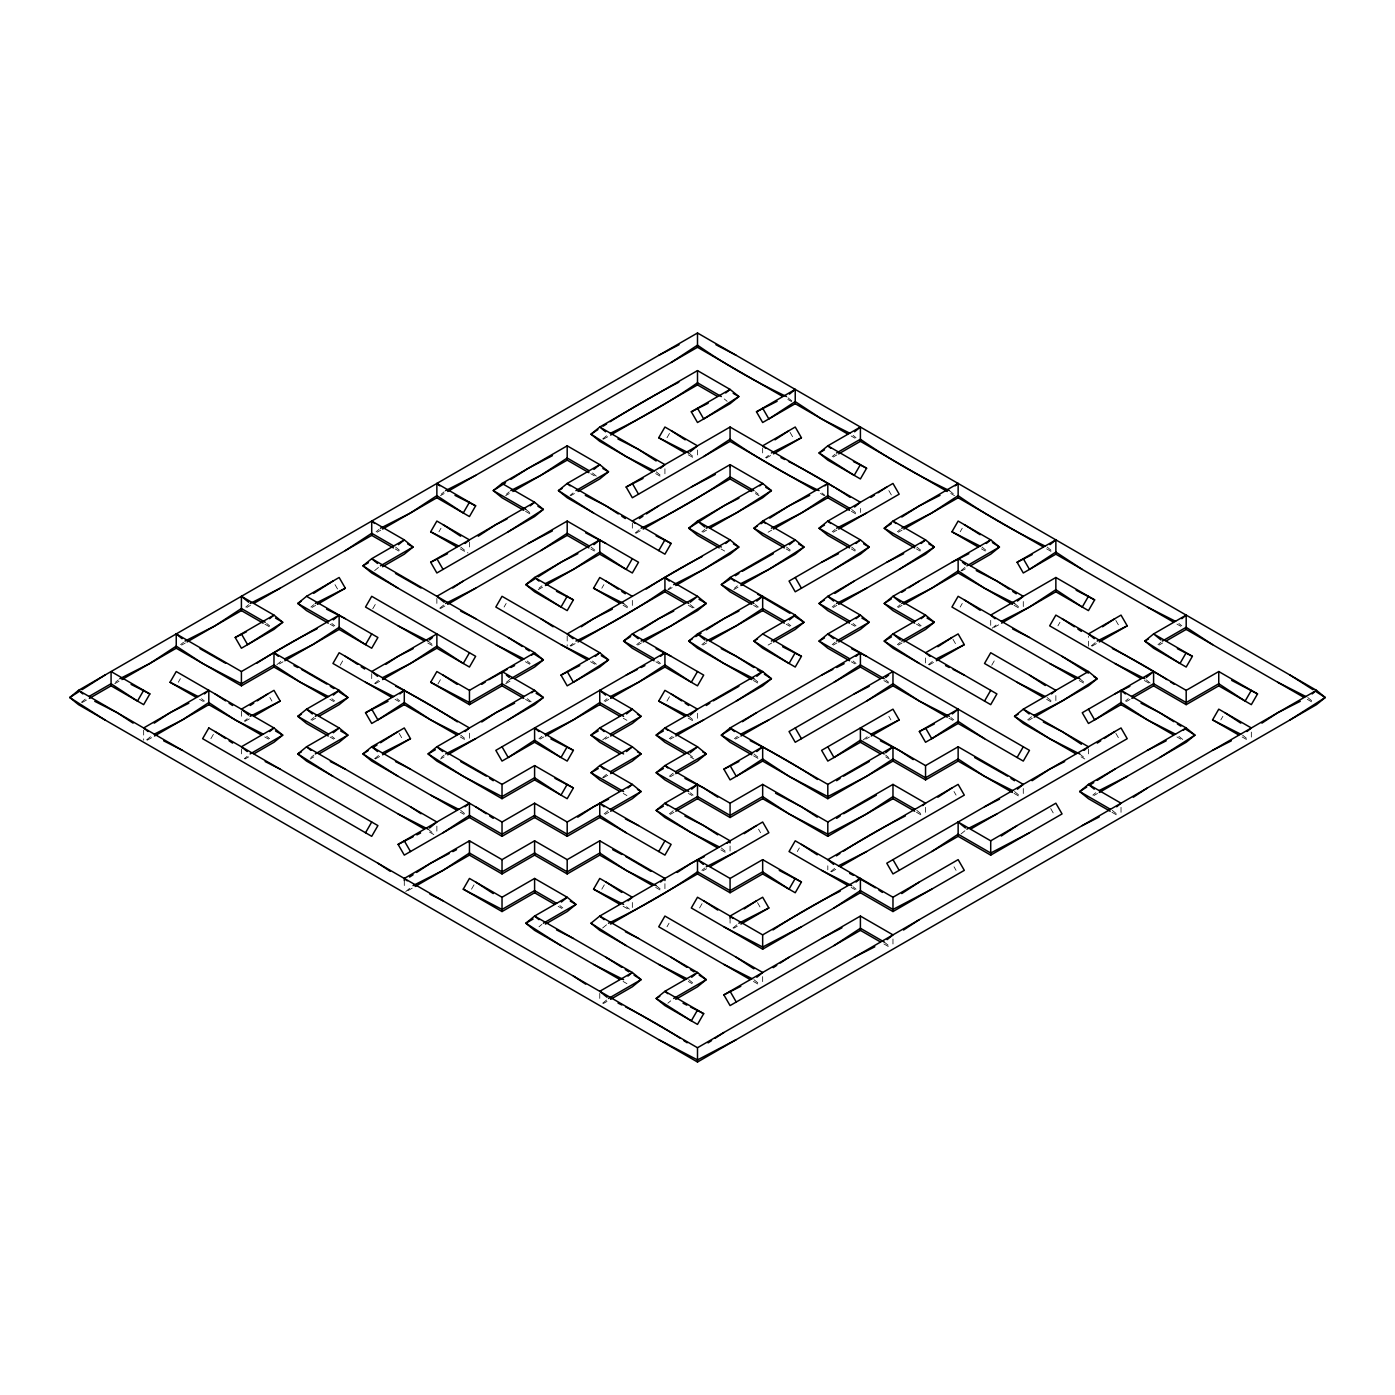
<?xml version="1.0" encoding="UTF-8"?>
<svg xmlns="http://www.w3.org/2000/svg" width="1395" height="1395" viewBox="0 0 1395 1395"><rect width="100%" height="100%" fill="white"/><g stroke="black" fill="none" stroke-linecap="round" stroke-linejoin="round"><path stroke-width="0.75" stroke-dasharray="5 3.75" d="M469.452 738.199L469.452 730.056M632.336 907.482L632.336 901.379M664.927 888.667L664.927 882.564M730.073 851.055L730.073 844.952M860.401 512.488L860.401 508.425M925.548 662.956L925.548 654.83M990.712 625.344L990.712 617.218M1023.285 606.529L1023.285 600.425M1055.858 700.586L1055.858 694.483M1088.449 646.181L1088.449 636.015M178.298 682.26L180.373 678.685M210.889 738.687L213.976 733.334M340.171 665.241L343.257 659.887M372.744 608.813L375.848 603.46M438.937 531.791L440.994 528.217M437.908 684.056L440.994 678.685M504.083 607.034L506.158 603.46M666.984 437.751L670.088 432.38M601.82 588.219L603.895 584.644M471.51 889.173L474.614 883.802M666.984 701.075L670.088 695.721M601.82 889.173L604.924 883.802M666.984 926.786L669.042 923.211M699.558 907.971L702.661 902.617M960.196 531.791L962.254 528.217M797.295 851.543L799.37 847.968M960.196 607.034L962.254 603.46M991.74 665.241L994.827 659.887M1057.933 625.832L1059.991 622.257M1220.817 719.89L1222.892 716.315M81.416 702.26L85.793 698.686M115.454 682.26L118.383 679.888M180.618 644.647L183.53 642.258M245.782 607.034L248.694 604.645M376.092 531.791L379.004 529.403M441.238 494.179L444.168 491.79M146.58 739.891L150.956 736.316M310.928 607.034L313.858 604.645M374.627 570.607L379.004 567.033M276.89 664.648L281.267 661.073M506.402 494.179L509.314 491.79M244.317 721.075L247.229 718.687M602.675 438.937L607.052 435.362M244.317 758.688L247.229 756.317M570.102 495.364L573.014 492.976M439.791 608.22L444.168 604.645M310.928 719.89L313.858 717.501M374.627 683.463L380.469 678.685M310.928 757.502L313.858 755.114M538.976 588.219L541.905 585.83M635.266 532.977L639.642 529.403M374.627 758.688L379.004 755.114M765.576 457.752L768.488 455.363M506.402 682.26L510.779 678.685M701.877 531.791L704.789 529.403M570.102 645.833L573.014 643.461M441.238 757.502L444.168 755.114M667.839 589.405L670.751 587.033M832.187 456.549L835.117 454.177M636.713 644.647L639.642 642.258M538.976 738.687L541.905 736.316M734.45 588.219L737.38 585.83M604.14 701.075L607.052 698.686M832.187 531.791L835.117 529.403M701.877 644.647L704.789 642.258M405.753 891.544L411.595 886.784M602.675 739.891L607.052 736.316M897.351 531.791L900.263 529.403M602.675 777.503L608.516 772.743M669.304 738.687L672.216 736.316M832.187 607.034L835.117 604.645M604.14 813.93L608.516 810.356M669.304 776.317L673.68 772.743M832.187 644.647L835.117 642.258M734.45 738.687L737.38 736.316M897.351 607.034L900.263 604.645M961.05 570.607L965.427 567.033M669.304 813.93L673.68 810.356M538.976 926.786L541.905 924.397M897.351 644.647L900.263 642.258M602.675 927.971L607.052 924.397M928.477 664.648L932.854 661.073M992.176 628.221L998 623.46M701.877 870.358L704.789 867.969M863.313 739.891L867.69 736.316M602.675 1003.214L607.052 999.64M733.003 927.971L737.38 924.397M1091.361 645.833L1095.738 642.258M667.839 1003.214L670.751 1000.825M830.74 871.544L836.564 866.783M1027.662 719.89L1032.038 716.315M1157.972 644.647L1160.902 642.258M961.05 833.931L965.427 830.356M1125.399 701.075L1128.311 698.686M1092.826 795.115L1095.738 792.744M82.131 702.557L87.554 699.418M114.704 683.742L120.127 680.62M181.664 645.083L185.291 642.99M246.828 607.47L250.455 605.378M377.138 532.227L380.765 530.135M440.489 495.661L444.116 493.568M311.992 607.47L315.601 605.378M505.653 495.661L509.262 493.568M603.39 439.233L608.813 436.094M147.277 740.17L152.718 737.048M279.401 663.898L283.028 661.805M570.799 495.661L574.426 493.568M245.014 721.372L250.455 718.233M440.489 608.516L445.912 605.378M245.014 758.985L248.641 756.892M311.992 720.326L315.601 718.233M375.325 683.742L380.765 680.62M538.226 589.701L543.649 586.563M635.963 533.274L641.386 530.135M766.274 458.031L771.714 454.909M310.178 758.985L313.788 756.892M702.923 532.227L706.55 530.135M833.251 457.002L836.861 454.909M375.325 758.985L380.765 755.846M505.653 683.742L511.076 680.62M570.799 646.129L576.24 642.99M668.536 589.701L672.163 587.609M768.087 532.227L771.714 530.135M440.489 758.985L444.116 756.892M637.777 645.083L641.386 642.99M733.7 589.701L739.123 586.563M833.251 532.227L836.861 530.135M540.039 739.123L543.649 737.048M605.186 701.511L608.813 699.418M702.923 645.083L706.55 642.99M898.397 532.227L902.024 530.135M605.186 739.123L608.813 737.048M768.087 645.083L771.714 642.99M833.251 607.47L836.861 605.378M407.915 890.655L413.338 887.516M603.39 777.8L608.813 774.661M670.35 739.123L673.977 737.048M833.251 645.083L836.861 642.99M898.397 607.47L902.024 605.378M961.748 570.886L965.375 568.811M605.186 814.366L608.813 812.274M670.35 776.753L673.977 774.661M735.514 739.123L739.123 737.048M898.397 645.083L902.024 642.99M670.35 814.366L673.977 812.274M929.175 664.944L934.598 661.805M994.321 627.314L999.762 624.193M865.824 739.123L869.451 737.048M702.923 870.794L706.55 868.701M1092.058 646.129L1097.499 642.99M1028.725 720.326L1032.335 718.233M1159.036 645.083L1162.645 642.99M603.39 1003.511L606.999 1001.418M733.7 928.268L737.327 926.175M831.437 871.84L836.861 868.701M1126.445 701.511L1130.072 699.418M1093.872 795.551L1097.499 793.476M787.844 399.441L791.54 401.568M851.159 435.99L854.961 438.187M950.745 493.481L954.511 495.661M1046.634 548.845L1052.249 552.089M1176.944 624.088L1180.745 626.268M1307.272 699.313L1312.869 702.557M981.47 548.845L985.271 551.042M820.434 493.481L824.201 495.661M851.351 511.337L856.774 514.459M916.498 548.95L920.125 551.042M1014.06 605.273L1019.675 608.516M1144.371 680.516L1149.986 683.742M1242.108 736.944L1247.723 740.17M688.276 454.805L693.873 458.031M755.41 493.568L759.037 495.661M851.351 548.95L854.961 551.042M1079.207 680.516L1084.822 683.742M1176.944 736.944L1180.745 739.123M655.685 473.603L661.3 476.846M786.187 548.95L789.814 551.042M916.498 624.193L920.125 626.268M1046.634 699.313L1052.249 702.557M590.713 473.707L594.34 475.8M721.023 548.95L724.65 551.042M851.351 624.193L854.961 626.268M1081.055 756.805L1084.822 758.985M753.614 605.378L757.223 607.47M786.187 624.193L789.814 626.268M851.351 661.805L854.961 663.898M883.924 680.62L889.347 683.742M948.896 718.129L952.698 720.326M1111.972 812.274L1117.412 815.412M525.549 511.337L530.989 514.459M590.713 548.95L594.34 551.042M688.45 605.378L693.873 608.516M1014.06 793.371L1019.675 796.597M623.112 605.273L628.726 608.516M753.422 680.516L759.037 683.742M885.738 756.892L889.347 758.985M460.211 548.845L467.639 553.135M655.877 661.805L659.486 663.898M916.498 812.274L921.938 815.412M395.238 548.95L398.865 551.042M590.538 661.701L596.066 664.892M688.276 718.129L693.873 721.372M753.614 755.846L759.037 758.985M525.374 661.701L530.92 664.892M623.286 718.233L626.913 720.326M690.263 756.892L693.873 758.985M427.829 642.99L433.252 646.129M525.549 699.418L530.989 702.557M688.45 793.476L692.077 795.551M851.159 887.412L854.961 889.609M330.092 624.193L333.701 626.268M623.286 793.476L626.913 795.551M720.849 849.799L726.464 853.025M883.924 943.944L889.347 947.083M264.928 624.193L270.351 627.314M395.064 699.313L398.865 701.511M460.211 736.944L465.825 740.17M329.9 699.313L333.701 701.511M655.685 887.412L661.3 890.655M330.092 737.048L333.701 739.123M460.211 812.169L464.012 814.366M623.112 906.227L628.726 909.453M753.422 981.452L760.85 985.742M199.59 699.313L203.391 701.511M264.754 736.944L268.555 739.123M429.486 832.048L435.066 835.274M558.139 906.331L561.749 908.407M688.276 981.452L692.077 983.649M623.112 981.452L626.913 983.649M1307.743 697.5L1313.584 702.26M1178.88 623.46L1181.809 625.832M1047.104 547.032L1051.481 550.606M949.385 490.604L953.762 494.179M1242.579 735.113L1248.42 739.891M853.095 435.362L856.024 437.751M1146.306 679.888L1150.683 683.463M981.958 547.032L986.335 550.606M787.948 397.749L792.325 401.324M1178.88 736.316L1183.256 739.891M1014.531 603.46L1020.373 608.22M1079.695 678.685L1084.072 682.26M916.794 547.032L921.171 550.606M724.249 398.935L727.161 401.324M851.647 509.402L857.472 514.18M821.986 492.976L824.898 495.364M1047.104 697.5L1052.946 702.26M851.647 547.032L856.024 550.606M1079.695 753.928L1085.519 758.688M918.259 623.46L921.171 625.832M755.358 491.79L758.287 494.179M688.746 452.974L694.588 457.752M1112.268 810.356L1118.11 815.116M786.484 547.032L790.86 550.606M853.095 623.46L856.024 625.832M656.173 471.789L661.997 476.549M950.832 717.501L953.762 719.89M885.685 679.888L888.598 682.26M1014.531 791.54L1020.373 796.318M853.095 661.073L856.024 663.462M787.948 623.46L790.86 625.832M755.358 604.645L758.287 607.034M592.474 472.975L596.851 476.549M885.685 755.114L888.598 757.502M690.211 604.645L694.588 608.22M916.794 810.356L922.636 815.116M753.91 678.685L758.287 682.26M591.009 547.032L595.386 550.606M525.845 509.402L531.687 514.18M623.582 603.46L629.424 608.22M657.62 661.073L660.55 663.462M753.91 753.928L758.287 757.502M688.746 716.315L694.588 721.075M460.699 547.032L467.988 552.978M592.474 661.073L596.851 664.648M853.095 886.784L856.024 889.173M688.746 753.928L694.588 758.688M884.221 942.026L890.062 946.787M395.535 547.032L399.912 550.606M690.211 792.744L693.123 795.115M527.31 661.073L530.222 663.462M721.32 847.968L727.161 852.746M527.31 698.686L531.687 702.26M428.108 641.072L432.485 644.647M656.173 885.598L661.997 890.359M331.836 623.46L334.765 625.832M460.699 735.113L466.523 739.891M753.91 979.639L759.734 984.399M397 698.686L399.912 701.075M626.512 906.785L629.424 909.174M266.689 623.46L269.601 625.832M688.746 979.639L693.123 983.213M331.836 698.686L334.765 701.075M460.699 810.356L465.076 813.93M559.883 905.599L562.813 907.971M331.836 736.316L334.765 738.687M428.108 829.171L433.95 833.931M266.689 736.316L269.601 738.687M201.525 698.686L204.437 701.075M1115.86 620.479L1118.964 625.832M1115.86 733.334L1118.964 738.687M888.842 490.604L891.946 495.957M952.977 639.294L956.063 644.647M1050.714 808.559L1053.8 813.93M790.076 432.38L793.18 437.751M954.006 791.54L956.063 795.115M888.842 716.315L890.917 719.89M954.006 866.783L956.063 870.358M758.531 829.171L760.589 832.745M757.502 902.617L760.589 907.971M335.009 584.644L338.096 589.998M399.127 733.334L402.231 738.687M269.845 697.5L271.92 701.075M1251.332 732.096L1251.332 740.239M1121.022 807.339L1121.022 813.442M1088.449 748.871L1088.449 757.014M1023.285 788.524L1023.285 794.627M925.548 807.339L925.548 813.442M892.974 938.992L892.974 945.095M827.81 865.789L827.81 869.87M762.664 447.934L762.664 456.06M762.664 976.622L762.664 982.725M730.073 918.154L730.073 926.297M697.5 449.957L697.5 456.06M697.5 713.281L697.5 719.384M664.927 468.772L664.927 474.875M632.336 523.16L632.336 531.303M632.336 600.425L632.336 606.529M599.763 993.397L599.763 1001.523M567.19 636.015L567.19 646.181M469.452 541.975L469.452 550.101M436.862 598.403L436.862 606.529M436.862 826.136L436.862 834.28M404.288 880.541L404.288 888.667M371.715 673.645L371.715 681.771M241.405 711.258L241.405 719.384M241.405 748.871L241.405 757.014M143.668 730.056L143.668 740.239"/><path stroke-width="1.5" d="M111.077 685.834L111.077 671.536L149.858 693.925L143.668 704.649L111.077 685.834L89.367 698.372M121.94 679.574L176.241 648.222L176.241 633.923L241.405 671.536L339.142 615.108L339.142 629.407L371.715 648.222L377.905 637.498L306.551 596.31L297.798 603.46L306.551 610.609L328.278 623.146M148.044 731.538L143.668 727.963L208.814 690.351L208.814 704.649L261.301 734.956M241.405 671.536L241.405 685.834L273.978 667.037L326.465 697.326M187.104 641.944L241.405 610.609L241.405 596.31L273.978 615.108L282.732 622.257L273.978 629.407L241.405 648.222L235.214 637.498L273.978 615.108L269.601 618.683M319.228 716.141L339.142 704.649L347.896 697.5L339.142 690.351L273.978 652.738L273.978 667.037M254.064 603.285L371.715 535.366L371.715 521.067L404.288 539.882L413.042 547.032L404.288 554.181L382.579 566.719M404.288 880.541L404.288 878.449L469.452 840.819L502.026 859.634L534.599 840.819L567.19 859.634L599.763 840.819L664.927 878.449L664.927 880.541M404.288 704.649L371.715 723.464L365.525 712.74L404.288 690.351L404.288 704.649L456.775 734.956M436.862 497.753L436.862 483.455L475.643 505.827L469.452 516.551L436.862 497.753L382.579 529.089M415.152 886.47L469.452 855.118L469.452 840.819L469.452 842.911M469.452 817.505L469.452 803.206L398.098 844.394L404.288 855.118L469.452 817.505L502.026 836.32L534.599 817.505L534.599 803.206L502.026 822.021L371.715 746.778L362.962 753.928L371.715 761.077L456.775 810.181M469.452 704.649L469.452 690.351L436.862 671.536L430.689 682.26L469.452 704.649L502.026 685.834L502.026 671.536L534.599 690.351L543.352 697.5L534.599 704.649L447.725 754.8M502.026 911.545L502.026 897.247L469.452 878.449L463.262 889.173L502.026 911.545L534.599 892.748L534.599 878.449L502.026 897.247M469.452 855.118L502.026 873.933L502.026 859.634M502.026 836.32L502.026 822.021M502.026 798.69L502.026 784.391L436.862 746.778L428.108 753.928L436.862 761.077L502.026 798.69L534.599 779.892L534.599 765.593L502.026 784.391M502.026 873.933L534.599 855.118L534.599 840.819M534.599 742.262L534.599 727.963L573.38 750.353L567.19 761.077L534.599 742.262L502.026 761.077L495.835 750.353L664.927 652.738L664.927 667.037L610.626 698.372M534.599 855.118L567.19 873.933L567.19 859.634M534.599 817.505L567.19 836.32L567.19 822.021L534.599 803.206M538.976 581.07L534.599 577.495L573.38 599.885L567.19 610.609L534.599 591.794L525.845 584.644L534.599 577.495L599.763 539.882L599.763 554.181L632.336 572.979L638.526 562.255L567.19 521.067L567.19 535.366L588.899 547.904M512.889 491.476L567.19 460.123L567.19 445.825L502.026 483.455L493.272 490.604L502.026 497.753L523.753 510.291M567.19 873.933L599.763 855.118L599.763 840.819M599.763 817.505L599.763 803.206L671.117 844.394L664.927 855.118L599.763 817.505L567.19 836.32M545.462 736.002L599.763 704.649L599.763 690.351L632.336 709.166L641.09 716.315L632.336 723.464L610.626 736.002M578.053 641.944L664.927 591.794L664.927 577.495L697.5 596.31L706.254 603.46L697.5 610.609L643.2 641.944M1312.12 693.925L1316.496 690.351L697.5 1047.732L697.5 1062.013L1316.496 704.649L1325.25 697.5L1316.496 690.351L697.5 332.986L78.504 690.351L69.75 697.5L78.504 704.649L697.5 1062.013M697.5 873.933L697.5 859.634L730.073 878.449L762.664 859.634L801.428 882.024L795.237 892.748L762.664 873.933L730.073 892.748L697.5 873.933L610.626 924.083M675.773 811.227L697.5 798.69L697.5 784.391L664.927 803.206L656.173 810.356L664.927 817.505L717.414 847.811M610.626 435.048L697.5 384.898L697.5 370.599L599.763 427.027L591.009 434.176L599.763 441.326L652.25 471.615M447.725 491.476L697.5 347.268L697.5 332.986M730.073 918.154L730.073 916.062L762.664 897.247L768.854 907.971L740.937 924.083M730.073 892.748L730.073 878.449M697.5 798.69L730.073 817.505L730.073 803.206L664.927 765.593L656.173 772.743L664.927 779.892L684.823 791.383M854.56 507.03L860.401 502.252L730.073 427.027L730.073 441.326L815.151 490.43M860.401 892.748L860.401 878.449L762.664 934.877L762.664 949.175L860.401 892.748L892.974 911.545L964.311 870.358L958.138 859.634L892.974 897.247L795.237 840.819L789.047 851.543L847.724 885.424M762.664 873.933L762.664 859.634M730.073 817.505L762.664 798.69L762.664 784.391L730.073 803.206M762.664 761.077L762.664 746.778L723.883 769.168L730.073 779.892L762.664 761.077L827.81 798.69L892.974 761.077L892.974 746.778L827.81 784.391L730.073 727.963L721.32 735.113L730.073 742.262L751.8 754.8M710.177 640.898L762.664 610.609L762.664 596.31L697.5 633.923L688.746 641.072L697.5 648.222L751.8 679.574M795.237 403.696L762.664 422.511L756.474 411.787L795.237 389.414L795.237 403.696L847.724 434.002M762.664 798.69L827.81 836.32L827.81 822.021L762.664 784.391M827.81 798.69L827.81 784.391M773.51 529.089L827.81 497.753L827.81 483.455L762.664 521.067L753.91 528.217L762.664 535.366L784.374 547.904M887.133 939.637L892.974 934.877L860.401 916.062L860.401 930.36L880.297 941.852M871.247 736.002L899.165 719.89L892.974 709.166L821.62 750.353L827.81 761.077L860.401 742.262L860.401 727.963L925.548 765.593L958.138 746.778L1023.285 784.391L1017.443 789.169M740.937 736.002L860.401 667.037L860.401 652.738L730.073 727.963L734.45 731.538M830.74 448.214L827.81 445.825L866.591 468.214L860.401 478.938L827.81 460.123L819.057 452.974L827.81 445.825L860.401 427.027L860.401 441.326L947.275 491.476M892.974 897.247L892.974 911.545M827.81 836.32L892.974 798.69L892.974 784.391L827.81 822.021M892.974 685.834L892.974 671.536L789.047 731.538L795.237 742.262L892.974 685.834L947.275 717.187M892.974 761.077L925.548 779.892L925.548 765.593M958.138 822.021L958.138 836.32L990.712 855.118L1062.048 813.93L1055.858 803.206L990.712 840.819L958.138 822.021L965.427 827.967M925.548 779.892L958.138 761.077L958.138 746.778M958.138 723.464L958.138 709.166L919.357 731.538L925.548 742.262L958.138 723.464L1023.285 761.077L1029.475 750.353L827.81 633.923L819.057 641.072L827.81 648.222L849.538 660.759M903.838 604.331L958.138 572.979L958.138 558.68L1023.285 596.31L1017.443 601.071M903.838 529.089L958.138 497.753L958.138 483.455L892.974 521.067L884.221 528.217L892.974 535.366L914.684 547.904M990.712 840.819L990.712 855.118M1001.575 623.146L1055.858 591.794L1055.858 577.495L990.712 615.108L995.088 618.683M1055.858 554.181L1055.858 539.882L1017.094 562.255L1023.285 572.979L1055.858 554.181L1173.509 622.1M1099.312 792.43L1186.186 742.262L1194.94 735.113L1186.186 727.963L1121.022 690.351L1121.022 704.649L1173.509 734.956M1121.022 704.649L1088.449 723.464L1082.258 712.74L1153.595 671.536L1153.595 685.834L1186.186 704.649L1218.759 685.834L1251.332 704.649L1257.523 693.925L1218.759 671.536L1186.186 690.351L1055.858 615.108L1049.668 625.832L1140.936 678.528M1186.186 690.351L1186.186 704.649M1166.272 640.898L1186.186 629.407L1186.186 615.108L1153.595 633.923L1144.842 641.072L1153.595 648.222L1186.186 667.037L1192.376 656.313L1153.595 633.923L1160.902 639.886M1218.759 671.536L1218.759 685.834M143.668 690.351L137.477 701.075L111.077 683.742L89.088 696.436M196.154 697.326L170.05 682.26L176.241 671.536L273.978 727.963L282.732 735.113L273.978 742.262L254.064 753.753M371.715 633.923L365.525 644.647L339.142 627.314L312.742 644.647L284.615 658.928M456.775 546.857L430.689 531.791L436.862 521.067L469.452 539.882L465.076 543.457M469.452 502.252L463.262 512.976L436.862 495.661L410.479 512.976L380.469 528.217M365.525 832.745L371.715 822.021M469.452 652.738L463.262 663.462L436.862 646.129L436.862 633.923L371.715 671.536L377.557 676.313M567.19 596.31L560.999 607.034L525.845 584.644L534.634 579.047M684.823 452.817L658.736 437.751L664.927 427.027L697.5 445.842L690.211 451.788M619.676 603.285L593.572 588.219L599.763 577.495L632.336 596.31M632.336 558.68L626.146 569.404L599.763 552.089L573.38 569.404L545.236 583.685M658.736 550.606L664.927 539.882M570.102 485.826L567.19 483.455L671.117 543.457L664.927 554.181L567.19 497.753L558.436 490.604L567.19 483.455L599.763 464.64L608.516 471.789L599.763 478.938L578.053 491.476M567.19 746.778L560.999 757.502L534.599 740.17L508.216 757.502L502.026 746.778M567.19 784.391L560.999 795.115L534.599 777.782L502.026 796.597L463.262 776.317L428.108 753.928L435.362 749.743M534.599 765.593L573.38 787.966L567.19 798.69L534.599 779.892M684.823 716.141L658.736 701.075L664.927 690.351L697.5 709.166L690.211 715.112M697.5 671.536L691.31 682.26L664.927 664.944L638.526 682.26L610.4 696.541M619.676 904.239L593.572 889.173L599.763 878.449L632.336 897.247L627.959 900.821M860.401 464.64L854.211 475.364L819.057 452.974L824.497 449.853M658.736 851.543L664.927 840.819M795.237 652.738L789.047 663.462L753.91 641.072L762.664 633.923L795.237 615.108L803.991 622.257L795.237 629.407L773.51 641.944M762.664 633.923L801.428 656.313L795.237 667.037L762.664 648.222L753.91 641.072L757.52 638.98M978.034 546.857L951.948 531.791L958.138 521.067L990.712 539.882L999.465 547.032L990.712 554.181L970.798 565.672M697.5 1010.102L691.31 1020.826L656.173 998.454L664.927 991.304L697.5 972.489L706.254 979.639L697.5 986.788L675.773 999.326M667.839 993.676L664.927 991.304L703.69 1013.677L697.5 1024.401L664.927 1005.586L656.173 998.454L659.783 996.361M795.237 878.449L789.047 889.173L762.664 871.84L730.073 890.638L697.5 871.84A670.228 386.956 0 0 1 608.516 923.211M984.521 701.075L990.712 690.351M1088.449 596.31L1082.258 607.034L1055.858 589.701L1029.475 607.034L1001.331 621.316M1055.858 577.495L1094.639 599.885L1088.449 610.609L1055.858 591.794M1017.094 757.502L1023.285 746.778M1186.186 652.738L1179.996 663.462L1144.842 641.072L1148.469 638.98M1238.673 734.956L1212.569 719.89L1218.759 709.166L1251.332 727.963L1246.956 731.538M1251.332 690.351L1245.142 701.075L1218.759 683.742L1186.186 702.557L1153.595 683.742L1131.607 696.436M204.437 693.925L208.814 690.351M398.447 544.643L404.288 539.882L371.715 558.68L362.962 565.829L371.715 572.979L521.939 659.713M333.3 619.886L339.142 615.108M530.222 505.827L534.599 502.252L543.352 509.402L534.599 516.551L436.862 572.979L430.689 562.255L534.599 502.252L502.026 483.455M269.601 731.538L273.978 727.963L241.405 746.778L247.229 751.539M593.921 469.4L599.763 464.64L567.19 445.825M333.3 695.111L339.142 690.351L306.551 709.166L297.798 716.315L306.551 723.464L328.278 736.002M725.696 392.971L730.073 389.414L738.827 396.546L730.073 403.696L697.5 422.511L691.31 411.787L730.073 389.414L697.5 370.599M429.573 639.886L432.485 637.498M333.3 732.741L339.142 727.963L347.896 735.113L339.142 742.262L319.228 753.753M660.55 468.214L664.927 464.64L599.763 427.027M399.912 693.925L404.288 690.351M593.921 544.643L599.763 539.882M789.396 394.175L795.237 389.414M531.687 655.109L534.599 652.738L543.352 659.887L534.599 667.037L514.703 678.528M759.734 485.826L762.664 483.455L771.418 490.604L762.664 497.753L710.177 528.042M465.076 731.538L469.452 727.963L339.142 652.738L332.952 663.462L391.629 697.326M531.687 692.74L534.599 690.351L436.862 746.778L442.703 751.539M854.56 431.787L860.401 427.027M725.696 543.457L730.073 539.882L738.827 547.032L730.073 554.181L675.773 585.516M595.386 656.313L599.763 652.738L608.516 659.887L599.763 667.037L567.19 685.834L560.999 675.11L599.763 652.738L502.026 596.31L495.835 607.034L587.086 659.713M824.898 485.826L827.81 483.455M690.211 602.256L697.5 596.31L632.336 633.923L623.582 641.072L632.336 648.222L654.063 660.759M429.573 827.967L436.862 822.021L306.551 746.778L297.798 753.928L306.551 761.077L424.202 828.996M465.076 806.781L469.452 803.206M789.396 544.643L795.237 539.882L803.991 547.032L795.237 554.181L740.937 585.516M660.55 656.313L664.927 652.738M756.822 601.071L762.664 596.31M626.512 713.926L632.336 709.166L599.763 727.963L591.009 735.113L599.763 742.262L619.676 753.753M856.024 543.457L860.401 539.882L869.155 547.032L860.401 554.181L795.237 591.794L789.047 581.07L860.401 539.882L827.81 521.067L819.057 528.217L827.81 535.366L849.538 547.904M626.512 751.539L632.336 746.778L641.09 753.928L632.336 761.077L610.626 773.615M789.396 619.886L795.237 615.108L730.073 577.495L721.32 584.644L730.073 591.794L751.8 604.331M955.209 485.826L958.138 483.455M756.822 676.313L762.664 671.536L771.418 678.685L762.664 685.834L675.773 736.002M921.171 543.457L925.548 539.882L934.301 547.032L925.548 554.181L838.674 604.331M627.959 787.966L632.336 784.391L641.09 791.54L632.336 798.69L610.626 811.227M690.211 752.742L697.5 746.778L706.254 753.928L697.5 761.077L675.773 773.615M856.024 618.683L860.401 615.108L869.155 622.257L860.401 629.407L838.674 641.944M986.335 543.457L990.712 539.882L892.974 596.31L884.221 603.46L892.974 610.609L914.684 623.146M691.658 789.169L697.5 784.391M856.024 656.313L860.401 652.738M561.348 902.024L567.19 897.247L575.943 904.396L567.19 911.545L545.462 924.083M756.822 751.539L762.664 746.778M921.171 618.683L925.548 615.108L934.301 622.257L925.548 629.407L903.838 641.944M885.685 677.499L888.598 675.11M1050.034 544.643L1055.858 539.882M684.823 979.464L599.763 930.36L591.009 923.211L599.763 916.062L762.664 822.021L768.854 832.745L710.177 866.609M660.55 882.024L664.927 878.449M727.161 843.208L730.073 840.819L664.927 803.206L667.839 805.595M885.685 752.742L892.974 746.778M627.959 976.064L632.336 972.489L641.09 979.639L632.336 986.788L610.626 999.326M952.297 713.926L958.138 709.166M691.658 977.25L697.5 972.489L599.763 916.062L604.14 919.636M1051.481 693.925L1055.858 690.351L990.712 652.738L984.521 663.462L1043.198 697.326M922.636 805.595L925.548 803.206L892.974 784.391M856.024 882.024L860.401 878.449M1181.809 618.683L1186.186 615.108M756.822 977.25L762.664 972.489L664.927 916.062L658.736 926.786L749.987 979.464M1146.306 677.499L1153.595 671.536M1084.072 750.353L1088.449 746.778L1023.285 709.166L1014.531 716.315L1023.285 723.464L1075.772 753.753M1183.256 730.352L1186.186 727.963L1088.449 784.391L1079.695 791.54L1088.449 798.69L1110.158 811.227M1116.645 806.781L1121.022 803.206L1088.449 784.391L1094.273 789.169M345.332 550.606L371.715 533.274L393.704 545.968M671.117 362.508L697.5 345.175A670.228 386.956 0 0 0 786.484 396.546M154.217 723.133L170.05 712.74L188.813 703.219M478.241 536.203L495.835 524.642L507.1 518.923M250.193 705.486L253.716 703.167M257.238 700.865L267.788 693.925M452.695 588.01L463.262 581.07M540.789 550.606L567.19 533.274L589.178 545.968M385.787 664.386L398.098 656.313L413.112 648.692M703.69 456.549L730.073 439.233A670.21 386.938 0 0 0 819.057 490.604M639.381 518.539L642.903 516.237M646.408 513.918L658.736 505.827M774.975 439.844L789.047 430.602M481.763 684.352L485.286 682.05M488.808 679.731L507.1 669.408M581.262 626.774L593.572 618.683L612.335 609.162M481.763 721.982L495.835 712.74L514.598 703.219M870.951 497.422L874.473 495.12M877.978 492.801L886.784 487.029M443.052 832.745L469.452 815.412L502.026 834.21L534.599 815.412L567.19 834.21L599.763 815.412L626.146 832.745M409.572 877.071L413.094 874.77M416.599 872.45L430.671 863.209L449.138 853.548M706.288 705.486L709.811 703.167M713.333 700.865L738.897 686.305M577.739 817.174L593.572 806.781L608.586 799.161M834.001 682.26L860.401 664.944L884.221 678.685M937.859 646.739L951.948 637.498M866.591 701.075L892.974 683.742L919.357 701.075L949.385 716.315M677.238 872.45L691.31 863.209L704.44 856.547M744.145 833.669L756.474 825.596M836.616 780.712L840.121 778.41M843.644 776.091L869.207 761.548M1102.521 626.774L1114.832 618.683M836.616 818.342L840.121 816.023M843.644 813.721L876.356 795.185M744.145 908.912L756.474 900.821M937.859 797.208L951.948 787.966M834.001 907.971L860.401 890.638L892.974 909.453L931.738 889.173M1032.091 780.712L1049.668 769.168L1064.681 761.548M931.738 851.543L958.138 834.21L990.712 853.025L1029.475 832.745M1097.237 743.099L1100.76 740.78M1104.282 738.478L1114.832 731.538M773.214 967.659L776.736 965.34M780.258 963.038L789.047 957.249M901.763 893.567L919.357 882.024M834.001 945.601L860.401 928.268L884.221 942.026M1001.261 835.989L1017.094 825.596M708.05 1042.885L711.572 1040.583M715.094 1038.264L723.883 1032.492M903.524 930.029L919.357 919.636M1133.333 797.208L1147.405 787.966M1261.9 723.133L1277.733 712.74L1300.245 701.301M78.538 691.903L69.75 697.5L104.887 719.89M82.043 689.671L104.887 675.11M301.32 601.21L297.798 603.46L328.575 621.211M313.613 593.381L332.952 581.07M505.565 482.757L493.272 490.604L525.845 509.402M510.849 479.409L528.409 468.214L552.42 455.659M508.216 531.791L543.352 509.402L537.929 506.28M538.156 576.815L560.999 562.255L577.879 553.693M368.228 750.562L362.962 753.928L398.098 776.317M373.494 747.214L377.016 744.982M380.539 742.733L398.098 731.538M757.415 525.985L753.91 528.217L784.67 545.986M760.938 523.735L764.443 521.503M769.726 518.138L789.047 505.827L809.675 495.364M630.61 636.591L623.582 641.072L654.36 658.841M641.159 629.877L658.736 618.683L673.733 611.08M508.216 719.89L543.352 697.5L536.116 693.315M730.108 579.047L721.32 584.644L753.91 603.46M735.374 575.699L738.897 573.45M742.419 571.218L773.353 553.693M692.269 638.84L688.746 641.072L723.883 663.462L753.91 678.685M695.774 636.591L701.04 633.243M706.323 629.877L723.883 618.683L738.897 611.08M891.248 523.735L884.221 528.217L914.981 545.986M901.798 517.022L919.357 505.827L940.003 495.364M834.001 569.404L869.155 547.032L863.714 543.893M824.34 600.094L819.057 603.46L827.81 610.609L849.538 623.146M834.873 593.381L854.211 581.07M899.165 569.404L934.301 547.032L928.878 543.893M891.248 598.978L884.221 603.46L914.981 621.211M901.798 592.265L905.303 590.033M908.825 587.783L919.357 581.07M736.264 701.075L771.418 678.685L764.39 674.221M730.108 729.515L721.32 735.113L752.097 752.881M742.419 721.686L756.474 712.74M1086.722 787.076L1079.695 791.54L1110.455 809.309M1090.227 784.827L1093.75 782.595M1097.255 780.363L1114.832 769.168M1159.786 757.502L1194.94 735.113L1186.151 729.515M1290.113 719.89L1325.25 697.5L1316.461 691.903M306.551 596.31L339.142 577.495L345.332 588.219L317.415 604.331M368.385 562.708L362.962 565.829L398.098 588.219M380.469 565.829L413.042 547.032L407.619 543.893M562.045 488.512L558.436 490.604L593.572 512.976M575.943 490.604L608.516 471.789L602.884 468.528M154.514 736.002L208.814 704.649M284.842 660.759L339.142 629.407M567.19 521.067L436.862 596.31L444.168 602.256M730.073 441.326L632.336 497.753L626.146 487.029L730.073 427.027M254.064 716.141L280.168 701.075L273.978 690.351L241.405 709.166L248.694 715.112M447.725 604.331L567.19 535.366M301.425 714.223L297.798 716.315L328.575 734.066M250.158 753.928L282.732 735.113L275.495 730.945M315.305 716.315L347.896 697.5L339.107 691.903M382.579 679.574L436.862 648.222L469.452 667.037L475.643 656.313L371.715 596.31L365.525 607.034L424.202 640.898M545.462 585.516L599.763 554.181M643.2 529.089L730.073 478.938L751.8 491.476M773.51 453.863L801.428 437.751L795.237 427.027L762.664 445.825L765.576 448.214M301.425 751.835L297.798 753.928L332.952 776.317M315.305 753.928L347.896 735.113L340.642 730.945M836.564 452.974L860.401 439.233A670.228 386.956 0 0 0 949.385 490.604M838.674 453.863L860.401 441.326M469.452 690.351L534.599 652.738L371.715 558.68L377.557 563.458M510.779 678.685L543.352 659.887L534.581 654.29M382.579 754.8L410.479 738.687L404.288 727.963L371.715 746.778L377.557 751.539M824.497 525.078L819.057 528.217L849.834 545.986M838.674 529.089L899.165 494.179L892.974 483.455L827.81 521.067L830.74 523.456M598.246 730.945L591.009 735.113L623.582 753.928M610.33 734.066L641.09 716.315L637.48 714.223M771.418 641.072L803.991 622.257L795.202 616.66M598.246 768.558L591.009 772.743L599.763 779.892L619.676 791.383M663.41 730.945L656.173 735.113L664.927 742.262L684.823 753.753M824.497 637.933L819.057 641.072L849.834 658.841M610.33 771.697L641.09 753.928L637.48 751.835M836.564 641.072L869.155 622.257L861.901 618.09M966.892 565.829L999.465 547.032L992.438 542.55M567.19 822.021L632.336 784.391L599.763 765.593L591.009 772.743L623.582 791.54M663.41 768.558L656.173 772.743L688.746 791.54M891.457 636.887L884.221 641.072L892.974 648.222L990.712 704.649L996.902 693.925L892.974 633.923L884.221 641.072L919.357 663.462M610.33 809.309L641.09 791.54L637.48 789.448M675.476 771.697L706.254 753.928L702.627 751.835M901.728 641.072L934.301 622.257L927.065 618.09M663.41 806.17L656.173 810.356L691.31 832.745L719.454 847.027M675.511 809.292L697.5 796.597L730.073 815.412L762.664 796.597L789.047 813.93L827.81 834.21L866.591 813.93L892.974 796.597L914.963 809.292M936.411 660.759L964.311 644.647L958.138 633.923L925.548 652.738L929.924 656.313M533.099 919.026L525.845 923.211L534.599 930.36L619.676 979.464M543.352 923.211L575.943 904.396L570.311 901.153M1099.312 641.944L1127.212 625.832L1121.022 615.108L1088.449 633.923L1094.273 638.683M1034.148 717.187L1088.449 685.834L1097.202 678.685L1088.449 671.536L1023.285 709.166L1029.126 713.926M1018.158 714.223L1014.531 716.315L1049.668 738.687L1079.695 753.928M1162.349 641.072L1186.186 627.314L1212.569 644.647M608.516 998.454L641.09 979.639L634.062 975.157M840.487 866.609L964.311 795.115L958.138 784.391L827.81 859.634L833.652 864.394M1131.886 698.372L1153.595 685.834M673.68 998.454L706.254 979.639L699.226 975.157M958.138 836.32L892.974 873.933L886.784 863.209L1121.022 727.963L1127.212 738.687L970.798 828.996M860.401 930.36L730.073 1005.586L723.883 994.879L860.401 916.062M658.736 355.359L679.034 344.739M528.409 543.457L552.42 530.885M691.31 487.029L715.304 474.457M452.834 851.613L456.531 849.677M801.428 926.786L762.664 947.065L723.883 926.786M821.62 938.451L841.935 927.815M736.264 1039.641L697.5 1059.921L658.736 1039.641M445.615 490.604L475.643 475.364M250.158 603.46L280.168 588.219M184.994 641.072L215.004 625.832L241.405 608.516L265.224 622.257M119.83 678.685L149.858 663.462L176.241 646.129L202.624 663.462L241.405 683.742L273.978 664.944L300.361 682.26L328.505 696.541M510.779 490.604L540.789 475.364L567.19 458.031L589.178 470.725M235.214 637.498L246.462 631.778M691.31 411.787L708.189 403.225M315.305 603.46L345.332 588.219M430.689 562.255L447.568 553.693M756.474 411.787L777.102 401.307M626.146 487.029L643.043 478.45M154.287 734.171L182.431 719.89L208.814 702.557L235.214 719.89L263.341 734.171M445.615 603.46L475.643 588.219M250.158 716.315L280.168 701.075M771.418 452.974L801.428 437.751M382.335 677.743L410.479 663.462L436.862 646.129L436.862 648.222M738.897 498.224L723.883 505.827L688.746 528.217L697.5 535.366L719.227 547.904M706.254 528.217L736.264 512.976L771.418 490.604L765.768 487.343M365.525 712.74L388.037 701.301M771.418 528.217L801.428 512.976L827.81 495.661L849.799 508.355M510.849 667.507L514.598 665.589M673.68 584.644L703.69 569.404L738.827 547.032L733.404 543.893M382.335 752.969L410.479 738.687M836.564 528.217L866.591 512.976M740.71 583.685L768.854 569.404L803.991 547.032L798.568 543.893M560.999 675.11L579.762 665.589M641.09 641.072L671.117 625.832L706.254 603.46L699.017 599.275M821.62 562.255L838.517 553.693M445.633 753.928L475.643 738.687M901.728 528.217L931.738 512.976L958.138 495.661A670.228 386.956 0 0 0 1045.186 546.108M626.146 675.11L637.41 669.408M641.159 667.507L644.908 665.589M706.254 641.072L736.264 625.832L762.664 608.516L784.653 621.211M545.236 734.171L573.38 719.89L599.763 702.557L623.582 716.315M886.784 562.255L903.664 553.693M836.564 603.46L866.591 588.219M951.948 562.255L968.827 553.693M398.098 844.394L413.112 836.773M416.861 834.873L420.61 832.972M901.728 603.46L931.738 588.219L958.138 570.886L984.521 588.219L1014.531 603.46M675.546 734.171L703.69 719.89M1017.094 562.255L1032.108 554.652M821.62 675.11L832.885 669.408M836.634 667.507L844.132 663.689M413.042 885.598L443.052 870.358L469.452 853.025L502.026 871.84L534.599 853.025L567.19 871.84L599.763 853.025L626.146 870.358L656.173 885.598M740.71 734.171L768.854 719.89M854.211 693.925L869.207 686.305M936.184 658.928L964.311 644.647M723.883 769.168L738.897 761.548M871.021 734.171L899.165 719.89M919.357 731.538L934.371 723.935M1097.202 641.072L1127.212 625.832M706.254 866.783L736.264 851.543M1033.922 715.356L1062.048 701.075L1097.202 678.685L1093.68 676.453M1114.832 693.925L1129.845 686.305M838.447 865.824L866.591 851.543M738.827 923.211L768.854 907.971M984.521 806.781L999.518 799.161M966.892 829.171L996.902 813.93M1147.405 750.353L1166.168 740.832M1099.068 790.599L1127.212 776.317M723.883 994.879L740.78 986.3M1212.569 750.353L1231.332 740.832M1082.258 825.596L1099.138 817.017M854.211 957.249L874.839 946.787M849.764 433.217L821.62 418.936L795.237 401.603L768.854 418.936L762.664 408.212M1147.405 607.034L1175.549 621.316M853.444 461.553L866.591 468.214M1277.733 682.26L1305.86 696.541M951.948 531.791L980.075 546.073M1177.363 648.692L1192.376 656.313M976.256 570.59L996.902 581.07L1009.213 589.161M1114.832 663.462L1144.842 678.685M658.736 437.751L688.746 452.974M1212.569 719.89L1240.713 734.171M1012.596 628.936L1029.475 637.498M1141.04 703.219L1159.786 712.74L1173.858 721.686M617.898 438.937L638.526 449.399L656.121 460.96M1049.668 663.462L1079.695 678.685M1175.549 734.171L1147.405 719.89L1121.022 702.557L1094.639 719.89L1088.449 709.166M654.29 470.83L626.146 456.549L591.009 434.176A1003.79 579.535 0 0 1 597.88 429.608M1017.094 682.26L1045.239 696.541M945.566 665.589L949.315 667.507M953.064 669.408L964.311 675.11M1043.303 722.017L1062.048 731.538L1081.404 744.25M585.325 495.364L605.953 505.827L618.264 513.918M656.103 535.837L671.117 543.457M757.59 594.165L789.936 613.312M851.578 648.692L866.591 656.313M782.665 646.792L801.428 656.313M454.997 495.364L475.643 505.827M1012.665 790.599L984.521 776.317L958.138 758.985L925.548 777.782L892.974 758.985L866.591 776.317L827.81 796.597L789.047 776.317L762.664 758.985L736.264 776.317L730.073 765.593M721.267 648.692L736.264 656.313L753.841 667.507M593.572 588.219L623.582 603.46M880.402 740.832L899.165 750.353L913.237 759.595M556.5 591.306L573.38 599.885M430.689 531.791L458.815 546.073M656.103 648.692L671.117 656.313M560.999 644.647L589.126 658.928M658.736 701.075L688.746 716.315M395.483 573.45L421.028 588.01M460.629 611.08L475.643 618.683M495.835 644.647L523.979 658.928M398.098 625.832L428.108 641.072M684.928 778.445L703.69 787.966L717.762 797.208M849.694 873.444L853.444 875.345M857.21 877.263L875.38 887.795M326.57 609.162L345.332 618.683M821.62 870.358L851.647 885.598M550.868 738.931L573.38 750.353M684.928 816.075L703.69 825.596L717.762 834.838M365.525 682.26L393.669 696.541M458.815 734.171L430.689 719.89L404.288 702.557L377.905 719.89L371.715 709.166M625.396 818.917L638.526 825.596M293.979 665.589L297.745 667.507M301.494 669.408L326.796 684.073M460.629 761.548L486.192 776.091M200.008 648.692L225.572 663.235M395.483 761.548L410.479 769.168M430.689 795.115L458.815 809.396M593.572 889.173L623.582 904.396M330.319 761.548L345.332 769.168M170.05 682.26L198.195 696.541M723.883 964.398L752.027 978.68M398.098 813.93L428.108 829.171M625.396 931.773L638.526 938.451M131.095 684.404L149.858 693.925M265.155 761.548L280.168 769.168M658.736 964.398L686.863 978.68M556.5 929.872L573.38 938.451M94.755 701.301L117.267 712.74L133.1 723.133M683.062 1003.214L686.811 1005.115M690.56 1007.016L703.69 1013.677M163.668 740.832L182.431 750.353M593.572 964.398L623.582 979.639M429.922 894.16L443.052 900.821M715.966 344.739L736.264 355.359M1076.173 590.225L1094.639 599.885M1231.68 680.394L1257.523 693.925M585.638 532.82L605.953 543.457M974.739 757.572L1007.452 776.091M775.585 793.249L801.428 806.781L817.261 817.174M430.689 682.26L469.452 702.557L502.026 683.742L524.014 696.436M779.264 870.428L801.428 882.024M554.914 778.305L573.38 787.966M612.684 849.677L621.926 854.507M625.605 856.443L650.855 871.3M463.262 889.173L502.026 909.453L534.599 890.638L556.605 903.35M697.5 347.268L782.56 396.389M958.138 497.753L1043.198 546.857M1186.186 629.407L1303.819 697.326M733.195 393.303L738.827 396.546L703.69 418.936L697.5 408.212M721.32 396.546L697.5 382.805A670.228 386.956 0 0 1 610.435 433.252M697.5 384.898L717.414 396.389M827.81 497.753L849.538 510.291M958.138 572.979L1012.421 604.331M1088.449 671.536L958.138 596.31L951.948 607.034L1075.772 678.528M753.91 490.604L730.073 476.846A670.228 386.956 0 0 1 641.09 528.217M721.32 547.032L688.746 528.217L697.5 521.067L762.664 483.455L730.073 464.64L632.336 521.067L635.266 523.456M849.834 621.211L819.057 603.46L827.81 596.31L925.548 539.882L892.974 521.067L895.886 523.456M567.19 460.123L588.899 472.661M762.664 610.609L784.374 623.146M860.401 667.037L880.297 678.528M688.746 603.46L664.927 589.701A670.228 386.956 0 0 1 575.943 641.072M664.927 591.794L684.823 603.285M958.138 761.077L1012.421 792.43M884.221 753.928L860.401 740.17L834.001 757.502L827.81 746.778M860.401 742.262L880.297 753.753M664.927 667.037L697.5 685.834L703.69 675.11L632.336 633.923L638.178 638.683M892.974 798.69L914.684 811.227M601.28 655.702L608.516 659.887L573.38 682.26L567.19 671.536M371.715 535.366L393.425 547.904M688.746 753.928L656.173 735.113L664.927 727.963L762.664 671.536L697.5 633.923L704.789 639.886M599.763 704.649L619.676 716.141M502.026 685.834L523.753 698.372M275.495 618.09L282.732 622.257L247.595 644.647L241.405 633.923M241.405 610.609L263.114 623.146M762.664 934.877L697.5 897.247L691.31 907.971L762.664 949.175M599.763 855.118L652.25 885.424M176.241 648.222L241.405 685.834M534.599 878.449L567.19 897.247L534.599 916.062L525.845 923.211L560.999 945.601M534.599 892.748L554.512 904.239M697.5 1047.732L78.504 690.351L82.88 693.925M1290.113 675.11L1312.957 689.671M964.311 524.642L980.127 534.721M1177.363 723.935L1180.885 726.167M1062.048 656.313L1088.414 673.087M757.363 669.739L760.868 671.971M508.216 637.498L522.271 646.46M525.793 648.692L529.298 650.924M330.319 686.305L333.823 688.555M671.117 957.249L686.933 967.328M690.438 969.56L693.96 971.809M591.009 923.211L626.146 945.601M605.953 957.249L621.769 967.328M625.274 969.56L628.796 971.809M1082.258 569.404L1055.858 552.089L1029.475 569.404L1023.285 558.68M1224.949 712.74L1240.783 723.133M1062.048 618.683L1074.377 626.774M1077.882 629.093L1081.404 631.394M1012.735 591.463L1016.257 593.782M964.311 599.885L980.162 610.278M671.117 430.602L685.189 439.844M1029.475 675.11L1045.308 685.52M984.521 738.687L958.138 721.355L931.738 738.687L925.548 727.963M621.786 516.237L625.309 518.539M1010.974 778.41L1014.496 780.712M605.953 581.07L618.264 589.161M621.786 591.463L625.309 593.782M443.052 524.642L460.646 536.203M671.117 693.925L681.667 700.865M685.189 703.167L688.711 705.486M540.789 618.683L553.117 626.774M878.902 890.097L882.425 892.416M801.428 844.394L817.261 854.804M443.052 675.11L457.142 684.352M345.332 656.313L357.643 664.386M361.166 666.705L364.67 669.007M703.69 900.821L717.762 910.063M489.715 778.41L493.237 780.712M736.264 957.249L753.858 968.81M605.953 882.024L621.786 892.416M475.643 806.781L486.192 813.721M489.715 816.023L493.237 818.342M410.479 806.781L421.028 813.721M215.004 693.925L225.572 700.865M229.076 703.167L232.599 705.486M475.643 882.024L493.237 893.567M215.004 731.538L225.572 738.478M229.076 740.78L232.599 743.099M573.38 976.064L585.691 984.155M377.905 863.209L390.216 871.3M1121.022 690.351L1125.399 693.925M962.515 562.255L965.427 564.644M900.263 602.256L892.974 596.31L925.548 615.108L892.974 633.923L900.263 639.886M765.576 523.456L762.664 521.067L795.237 539.882L730.073 577.495L734.45 581.07M833.652 601.071L827.81 596.31L860.401 615.108L827.81 633.923L833.652 638.683M601.228 428.213L605.604 431.787M704.789 527.031L697.5 521.067L730.073 539.882L567.19 633.923L573.014 638.683M860.401 727.963L863.313 730.352M664.927 577.495L669.304 581.07M436.862 483.455L439.791 485.826M667.839 730.352L664.927 727.963L697.5 746.778L664.927 765.593L667.839 767.965M599.763 690.351L605.604 695.111M371.715 521.067L374.627 523.456M604.14 731.538L599.763 727.963L632.336 746.778L599.763 765.593L604.14 769.168M506.402 675.11L509.314 677.499M697.5 859.634L703.342 864.394M534.599 727.963L538.976 731.538M599.763 803.206L604.14 806.781M730.073 916.062L733.003 918.451M241.405 596.31L248.694 602.256M273.978 652.738L278.355 656.313M312.393 713.926L306.551 709.166L339.142 727.963L306.551 746.778L310.928 750.353M538.976 919.636L534.599 916.062L632.336 972.489L599.763 991.304L607.052 997.251M176.241 633.923L182.082 638.683M404.288 878.449L407.218 880.82M795.237 577.495L801.428 588.219M892.974 859.634L899.165 870.358M795.237 727.963L801.428 738.687M632.336 483.455L638.526 494.179M730.073 991.304L736.264 1002.028M436.862 558.68L443.052 569.404M404.288 840.819L410.479 851.543M730.073 466.732L730.073 464.64L730.073 478.938M730.073 840.819L730.073 842.911M618.072 1003.092A670.21 386.938 0 0 1 621.839 1004.993M625.588 1006.894A670.21 386.938 0 0 1 680.097 1038.159M683.655 1040.461A670.21 386.938 0 0 1 687.16 1042.78M257.011 663.131A670.228 386.956 0 0 1 317.049 628.796M773.004 929.924A670.228 386.956 0 0 1 840.208 891.178M395.674 686.183A670.228 386.956 0 0 1 457.351 721.86M836.407 855.85A670.228 386.956 0 0 1 839.912 853.531M843.434 851.229A670.228 386.956 0 0 1 905.355 815.953M750.266 740.71A670.228 386.956 0 0 1 817.47 779.456M646.199 589.039A670.228 386.956 0 0 1 702.382 556.431M603.076 426.225A1003.79 579.535 0 0 1 606.581 423.975M610.086 421.726A1003.79 579.535 0 0 1 678.807 382.213M780.956 457.63A670.228 386.956 0 0 1 784.74 459.513M788.489 461.431A670.228 386.956 0 0 1 834.001 487.029M835.814 488.145A670.228 386.956 0 0 1 850.061 497.317M1112.408 648.553A670.228 386.956 0 0 1 1167.005 679.644M1170.562 681.946A670.228 386.956 0 0 1 1174.084 684.247M208.814 727.963L202.624 738.687L371.715 836.32L377.905 825.596L208.814 727.963"/></g></svg>
